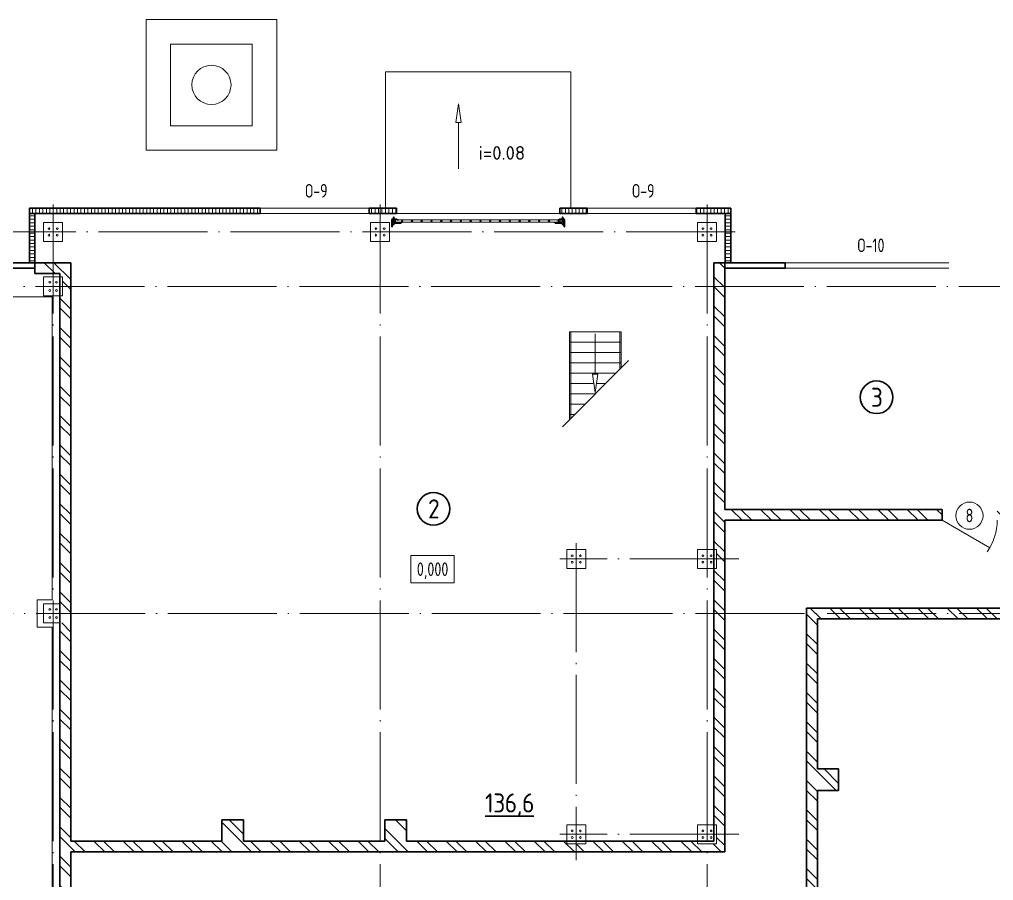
# Model space of a CAD drawing. Extents: x -965262 to 1142518, y -357520 to 71675.
# Drawn here: x -843069 to -825195, y -292146 to -276350 of the extents above; entities that cross this region are included whole.
import ezdxf

# ---------------------------------------------------------------- set-up
doc = ezdxf.new("R2010")
doc.units = 0
doc.header["$LTSCALE"] = 10
doc.linetypes.add('DOTE', pattern=[2.42, 2, -0.2, 0.02, -0.2])
doc.layers.get('0').update_dxf_attribs({"linetype": 'CONTINUOUS', "lineweight": 30})
doc.layers.add('DOTE', color=7, linetype='DOTE', lineweight=9)
doc.styles.add('GOST 2.304', font='isocpeur.ttf', dxfattribs={"width": 0.75, "height": 250})
doc.styles.add('GOST-2.304_Type-B', font='isocpeur.ttf', dxfattribs={"width": 0.9})
doc.styles.get("Standard").update_dxf_attribs({"font": 'isocpeur.ttf', "height": 300})
pattern_1 = [(0, (-1765579.33, -506520.63), (0, 63.5), [])]

# ---------------------------------------------------------------- blocks, each defined once
blk = doc.blocks.new('anchor.bolt')
for p, q in [((-0.07, 0), (-0.07, -0.72)), ((0.07, 0), (0.07, -0.06)), ((-0.1, -0.04), (-0.07, -0.03)), ((-0.1, -0.04), (0.09, -0.06)), ((0.07, -0.07), (-0.1, -0.04)), ((-0.1, -0.11), (-0.07, -0.1)), ((-0.1, -0.11), (0.09, -0.13)), ((0.07, -0.14), (-0.1, -0.11)), ((-0.1, -0.18), (-0.07, -0.17)), ((-0.1, -0.18), (0.09, -0.2)), ((0.07, -0.21), (-0.1, -0.18)), ((-0.1, -0.25), (-0.07, -0.24)), ((-0.1, -0.25), (0.09, -0.27)), ((0.07, -0.28), (-0.1, -0.25)), ((-0.1, -0.32), (-0.07, -0.31)), ((-0.1, -0.32), (0.09, -0.34)), ((0.07, -0.35), (-0.1, -0.32)), ((-0.1, -0.39), (-0.07, -0.38)), ((-0.1, -0.39), (0.09, -0.41)), ((0.07, -0.42), (-0.1, -0.39)), ((-0.1, -0.46), (-0.07, -0.45)), ((-0.1, -0.46), (0.09, -0.48)), ((0.07, -0.49), (-0.1, -0.46)), ((-0.1, -0.53), (-0.07, -0.52)), ((-0.1, -0.53), (0.09, -0.55)), ((0.07, -0.56), (-0.1, -0.53)), ((-0.09, -0.6), (-0.07, -0.59)), ((-0.09, -0.6), (0.09, -0.62)), ((0.07, -0.63), (-0.09, -0.6)), ((-0.07, -0.72), (0, -0.8)), ((-0.04, -0.62), (-0.06, -0.63)), ((-0.06, -0.64), (-0.06, -0.63)), ((-0.06, -0.73), (-0.06, -0.64)), ((0, -0.79), (-0.06, -0.73)), ((-0.01, -0.63), (-0.04, -0.62)), ((-0.03, -0.63), (0, -0.79)), ((-0.03, -0.63), (0.01, -0.78)), ((-0.02, -0.63), (0.01, -0.77)), ((-0.01, -0.63), (0.02, -0.76)), ((0.03, -0.69), (-0.01, -0.63)), ((0, -0.64), (0.03, -0.75)), ((0, -0.8), (0.07, -0.72)), ((0, -0.79), (0.03, -0.74)), ((0.01, -0.66), (0.03, -0.74)), ((0.03, -0.74), (0.03, -0.69)), ((0.07, -0.06), (0.09, -0.06)), ((0.09, -0.06), (0.07, -0.07)), ((0.07, -0.07), (0.07, -0.13)), ((0.07, -0.13), (0.09, -0.13)), ((0.09, -0.13), (0.07, -0.14)), ((0.07, -0.14), (0.07, -0.2)), ((0.07, -0.2), (0.09, -0.2)), ((0.09, -0.2), (0.07, -0.21)), ((0.07, -0.21), (0.07, -0.27)), ((0.07, -0.27), (0.09, -0.27)), ((0.09, -0.27), (0.07, -0.28)), ((0.07, -0.28), (0.07, -0.34)), ((0.07, -0.33), (0.09, -0.34)), ((0.09, -0.34), (0.07, -0.35)), ((0.07, -0.35), (0.07, -0.41)), ((0.07, -0.4), (0.09, -0.41)), ((0.09, -0.41), (0.07, -0.42)), ((0.07, -0.42), (0.07, -0.48)), ((0.07, -0.47), (0.09, -0.48)), ((0.09, -0.48), (0.07, -0.49)), ((0.07, -0.49), (0.07, -0.55)), ((0.07, -0.55), (0.09, -0.55)), ((0.09, -0.55), (0.07, -0.56)), ((0.07, -0.56), (0.07, -0.62)), ((0.09, -0.62), (0.07, -0.63)), ((0.07, -0.62), (0.09, -0.62)), ((0.07, -0.63), (0.07, -0.72))]:
    blk.add_line(p, q)
blk.add_arc((0.16, -0.64), 0.222, 187.9982, 219.836)
blk = doc.blocks.new('Крепеж_ворот')
at = {"lineweight": 15}
h = blk.add_hatch(dxfattribs=at)
h.set_pattern_fill('ANSI31', color=256, scale=2, angle=180)
h.set_pattern_definition([(225, (746089.599, 74802.7244), (4.49013, -4.49013), [])])
h.paths.add_polyline_path([(746087, 74804), (746087, 74802), (746091, 74802), (746094, 74802), (746094, 74804)], flags=17)
h.paths.add_polyline_path([(746116, 74802, 0.165118), (746120, 74803), (746124, 74806, -0.301689), (746131, 74807), (746135, 74805, 0.130081), (746138, 74804), (746142, 74804), (746142, 74806), (746138, 74806, -0.130081), (746136, 74807), (746133, 74809, 0.301689), (746123, 74808), (746118, 74805, -0.165112), (746116, 74804), (746064, 74804, -0.414223), (746061, 74807), (746061, 74868), (746059, 74868), (746059, 74869), (746059, 74870), (746059, 74870), (746059, 74871), (746059, 74872), (746059, 74872), (746059, 74873), (746059, 74874), (746059, 74875), (746059, 74876), (746059, 74876), (746059, 74877), (746059, 74877), (746059, 74878), (746059, 74879), (746059, 74879), (746061, 74879), (746061, 74945), (746058, 74945), (746058, 74807, 0.41422), (746064, 74802)])
h = blk.add_hatch(dxfattribs=at)
h.set_pattern_fill('ANSI31', color=256, scale=2, angle=90)
h.set_pattern_definition([(135, (736343.8085, 75928.334), (-4.490128, -4.490128), [])])
edge = h.paths.add_edge_path()
edge.add_ellipse((746065, 74838), major_axis=(-1.67, 1.67), ratio=1, start_angle=45, end_angle=135, ccw=False)
edge.add_line((746063, 74838), (746063, 74868))
edge.add_line((746063, 74868), (746061, 74868))
edge.add_line((746061, 74868), (746061, 74838))
edge.add_ellipse((746065, 74838), major_axis=(-2.89, 2.89), ratio=1, start_angle=45, end_angle=135)
edge.add_line((746065, 74834), (746097, 74834))
edge.add_line((746097, 74834), (746097, 74836))
edge.add_line((746097, 74836), (746065, 74836))
edge = h.paths.add_edge_path()
edge.add_ellipse((746065, 74890), major_axis=(2.89, 2.89), ratio=1, start_angle=106, end_angle=135)
edge.add_line((746061, 74890), (746061, 74879))
edge.add_line((746061, 74879), (746063, 74879))
edge.add_line((746063, 74879), (746063, 74890))
edge.add_ellipse((746065, 74890), major_axis=(-1.67, 1.67), ratio=1, start_angle=16, end_angle=45, ccw=False)
edge.add_line((746063, 74891), (746070, 74904))
edge.add_ellipse((746079, 74899), major_axis=(7.45, 7.45), ratio=1, start_angle=-3, end_angle=106, ccw=False)
edge.add_line((746087, 74906), (746097, 74894))
edge.add_line((746097, 74894), (746099, 74895))
edge.add_line((746099, 74895), (746088, 74907))
edge.add_ellipse((746079, 74899), major_axis=(8.67, 8.67), ratio=1, start_angle=-3, end_angle=106)
edge.add_line((746068, 74905), (746062, 74892))
h = blk.add_hatch(color=256, dxfattribs=at)
h.dxf.hatch_style = 1
h.paths.add_polyline_path([(746146, 74809), (746143, 74810, 0.10613), (746142, 74810), (746136, 74809, -0.181324), (746135, 74810, 0.335683), (746120, 74809, -0.119126), (746119, 74809, 0.371631), (746118, 74808), (746118, 74808, 0.451909), (746119, 74807, 0.124341), (746121, 74808, -0.343618), (746134, 74808, 0.181324), (746137, 74808), (746143, 74808, -0.110452), (746143, 74808), (746147, 74807, -0.710497), (746147, 74805), (746143, 74804), (746136, 74804, -0.178994), (746133, 74805, 0.369834), (746130, 74805, -0.178993), (746127, 74804), (746122, 74804, 0.120709), (746122, 74804), (746120, 74803, -0.017147), (746119, 74802, 0.538795), (746120, 74802), (746127, 74802, 0.207608), (746131, 74804, -0.433918), (746132, 74804, 0.207608), (746135, 74802), (746143, 74802, 0.079707), (746143, 74802), (746148, 74804, 0.461502), (746149, 74807, -0.250825), (746149, 74808, -0.128039), (746173, 74816, 0.416657), (746174, 74816), (746174, 74817, 0.409849), (746173, 74817, 0.127248)])
for p, q in [((746058, 74807), (746058, 74945)), ((746058, 74945), (746061, 74945)), ((746061, 74879), (746061, 74945)), ((746068, 74905), (746062, 74892)), ((746070, 74904), (746063, 74891)), ((746087, 74906), (746097, 74894)), ((746088, 74907), (746099, 74895)), ((746059, 74879), (746063, 74879)), ((746059, 74868), (746059, 74879)), ((746059, 74868), (746063, 74868)), ((746061, 74879), (746061, 74890)), ((746061, 74807), (746061, 74868)), ((746061, 74838), (746061, 74868)), ((746063, 74838), (746063, 74890)), ((746064, 74883), (746063, 74883)), ((746064, 74865), (746063, 74865)), ((746064, 74883), (746064, 74874)), ((746067, 74880), (746064, 74883)), ((746064, 74875), (746064, 74873)), ((746064, 74874), (746064, 74865)), ((746067, 74868), (746064, 74865)), ((746064, 74804), (746116, 74804)), ((746064, 74802), (746116, 74802)), ((746097, 74836), (746065, 74836)), ((746097, 74834), (746065, 74834)), ((746067, 74880), (746067, 74875)), ((746067, 74873), (746067, 74868)), ((746079, 74806), (746102, 74806)), ((746079, 74806), (746079, 74804)), ((746079, 74804), (746102, 74804)), ((746082, 74814), (746081, 74813)), ((746081, 74813), (746081, 74806)), ((746099, 74814), (746082, 74814)), ((746086, 74813), (746086, 74806)), ((746095, 74813), (746095, 74806)), ((746097, 74894), (746099, 74895)), ((746097, 74834), (746097, 74836)), ((746099, 74814), (746100, 74813)), ((746100, 74813), (746100, 74806)), ((746102, 74806), (746102, 74804)), ((746118, 74805), (746123, 74808)), ((746120, 74803), (746124, 74806)), ((746135, 74805), (746131, 74807)), ((746136, 74807), (746133, 74809)), ((746142, 74806), (746138, 74806)), ((746138, 74804), (746142, 74804)), ((746142, 74806), (746142, 74804)), ((746142, 74804), (746142, 74806)), ((746143, 74804), (746147, 74805)), ((746143, 74802), (746148, 74804)), ((746174, 74817), (746174, 74816))]:
    blk.add_line(p, q)
for p, q in [((746073, 74842), (746073, 74905)), ((746073, 74896), (746077, 74892)), ((746081, 74898), (746081, 74886)), ((746087, 74898), (746082, 74898)), ((746087, 74899), (746087, 74898)), ((746087, 74886), (746087, 74898)), ((746061, 74879), (746061, 74881)), ((746061, 74834), (746061, 74868)), ((746063, 74883), (746063, 74874)), ((746063, 74874), (746063, 74865)), ((746073, 74851), (746077, 74855)), ((746074, 74886), (746074, 74861)), ((746074, 74880), (746076, 74880)), ((746074, 74867), (746076, 74867)), ((746076, 74886), (746076, 74883)), ((746076, 74883), (746076, 74886)), ((746076, 74886), (746077, 74886)), ((746076, 74864), (746076, 74883)), ((746077, 74873), (746076, 74880)), ((746076, 74880), (746076, 74867)), ((746077, 74873), (746076, 74867)), ((746076, 74864), (746076, 74861)), ((746076, 74864), (746076, 74861)), ((746076, 74861), (746077, 74861)), ((746077, 74886), (746077, 74892)), ((746077, 74861), (746077, 74855)), ((746081, 74849), (746081, 74861)), ((746082, 74886), (746087, 74886)), ((746082, 74861), (746087, 74861)), ((746087, 74849), (746082, 74849)), ((746087, 74886), (746098, 74886)), ((746087, 74849), (746087, 74861)), ((746087, 74861), (746098, 74861)), ((746087, 74847), (746087, 74849)), ((746099, 74885), (746099, 74883)), ((746099, 74883), (746099, 74864)), ((746099, 74882), (746100, 74882)), ((746099, 74865), (746100, 74865)), ((746099, 74862), (746099, 74864)), ((746100, 74861), (746100, 74886)), ((746100, 74886), (746110, 74886)), ((746100, 74861), (746110, 74861)), ((746110, 74861), (746110, 74886)), ((746110, 74881), (746225, 74881)), ((746110, 74865), (746212, 74865)), ((746114, 74877), (746225, 74877)), ((746250, 74859), (746250, 74863))]:
    blk.add_line(p, q, dxfattribs=at)
at = {"lineweight": 15, "ltscale": 0.5}
for p, q in [((746076, 74886), (746074, 74886)), ((746076, 74861), (746074, 74861))]:
    blk.add_line(p, q, dxfattribs=at)
at = {"lineweight": 15, "extrusion": (-1.7375e-14, 1, 0)}
for p, q in [((746113, 74884), (746225, 74884)), ((746113, 74863), (746113, 74884)), ((746113, 74863), (746136, 74863)), ((746117, 74857), (746117, 74829)), ((746117, 74826), (746119, 74823)), ((746119, 74823), (746123, 74825)), ((746121, 74857), (746121, 74829)), ((746123, 74825), (746121, 74828)), ((746123, 74863), (746123, 74863)), ((746250, 74863), (746123, 74863)), ((746250, 74859), (746123, 74859)), ((746124, 74840), (746124, 74849)), ((746136, 74882), (746157, 74882)), ((746136, 74863), (746136, 74882)), ((746157, 74882), (746157, 74863)), ((746157, 74863), (746212, 74863))]:
    blk.add_line(p, q, dxfattribs=at)
at = {"lineweight": 15, "ltscale": 0.5, "extrusion": (-1.7375e-14, 1, 0)}
for p, q in [((746113, 74880), (746225, 74880)), ((746136, 74866), (746113, 74866)), ((746115, 74871), (746120, 74871)), ((746121, 74857), (746117, 74857)), ((746117, 74852), (746117, 74854)), ((746121, 74840), (746117, 74840)), ((746117, 74837), (746117, 74835)), ((746121, 74829), (746117, 74829)), ((746120, 74839), (746120, 74850)), ((746124, 74848), (746120, 74848)), ((746124, 74841), (746120, 74841)), ((746123, 74869), (746123, 74863)), ((746123, 74863), (746123, 74859)), ((746140, 74863), (746140, 74859)), ((746153, 74863), (746153, 74859)), ((746212, 74866), (746157, 74866)), ((746173, 74863), (746173, 74859))]:
    blk.add_line(p, q, dxfattribs=at)
at = {"lineweight": 15, "extrusion": (-2.77556e-16, -1, 0)}
for p, q in [((746225, 74866), (746114, 74866)), ((746128, 74866), (746128, 74863)), ((746138, 74866), (746138, 74863)), ((746164, 74866), (746164, 74863)), ((746174, 74866), (746174, 74863)), ((746201, 74866), (746201, 74863)), ((746210, 74866), (746210, 74863)), ((746225, 74884), (746225, 74863))]:
    blk.add_line(p, q, dxfattribs=at)
at = {"extrusion": (-1, -4.26669e-14, 0)}
for p, q in [((746118, 74808), (746118, 74808)), ((746136, 74809), (746142, 74810)), ((746143, 74808), (746137, 74808)), ((746143, 74810), (746146, 74809)), ((746147, 74807), (746143, 74808))]:
    blk.add_line(p, q, dxfattribs=at)
at = {"extrusion": (-1, -4.2422e-14, 1.22461e-16)}
for p, q in [((746119, 74803), (746122, 74804)), ((746127, 74802), (746120, 74802)), ((746122, 74804), (746127, 74804)), ((746143, 74802), (746135, 74802)), ((746136, 74804), (746143, 74804))]:
    blk.add_line(p, q, dxfattribs=at)
at = {"lineweight": 15}
for centre, radius, start, end in [((746079, 74899), 8.28, 0, 136.0097), ((746082, 74898), 0.375, 91, 180), ((746079, 74847), 8.28, 223.9903, 0), ((746077, 74883), 0.956, 180, 270), ((746077, 74883), 0.75, 180, 270), ((746077, 74864), 0.956, 90, 180), ((746077, 74864), 0.75, 90, 180), ((746076, 74892), 0.375, 0, 45), ((746076, 74855), 0.375, 315, 0), ((746082, 74886), 0.75, 180, 270), ((746082, 74861), 0.75, 90, 180), ((746082, 74849), 0.375, 180, 269), ((746098, 74885), 0.375, 0, 90), ((746098, 74862), 0.375, 270, 0), ((746123, 74857), 5.92, 90, 180), ((746123, 74829), 5.92, 180, 199.6464), ((746123, 74857), 1.87, 90, 180), ((746129, 74855), 8.15, 194.9986, 233.9214), ((746129, 74833), 8.15, 126.0786, 165.0014), ((746123, 74829), 1.87, 180, 185.5313)]:
    blk.add_arc(centre, radius, start, end, dxfattribs=at)
for centre, radius, start, end in [((746064, 74807), 5.62, 180, 270), ((746064, 74807), 3.11, 180, 270), ((746082, 74804), 10.4, 68.2753, 87.8782), ((746091, 74798), 16.2, 73.306, 107.292), ((746099, 74804), 10.4, 92.1218, 111.7247), ((746116, 74807), 3.11, 270, 307.5043), ((746116, 74807), 5.62, 270, 307.5043), ((746119, 74808), 0.586, 91.7247, 173.2711), ((746119, 74807), 0.586, 173.2711, 270.547), ((746118, 74812), 3.52, 271.7247, 298.8983), ((746118, 74812), 5.21, 270.547, 298.8983), ((746128, 74799), 12.4, 54.8903, 129.1143), ((746128, 74799), 10.7, 54.8903, 130.7448), ((746128, 74801), 8.97, 60.3534, 127.5043), ((746128, 74801), 8.97, 60.3534, 127.5043), ((746128, 74801), 8.97, 60.3534, 127.5043), ((746128, 74801), 6.46, 60.3534, 127.5043), ((746136, 74811), 3.54, 234.8903, 276), ((746136, 74811), 1.86, 234.8903, 276), ((746138, 74810), 5.62, 240.3534, 270), ((746138, 74810), 3.11, 240.3534, 270), ((746143, 74810), 0.292, 71.7675, 96), ((746143, 74808), 0.292, 70.7873, 96), ((746176, 74761), 56.8, 93.2805, 122.2878), ((746147, 74806), 0.562, 289.2127, 70.7873), ((746147, 74806), 2.25, 288.2291, 27.3228), ((746176, 74765), 50.3, 93.6593, 122.8448), ((746150, 74807), 0.586, 151, 207.3228), ((746173, 74817), 0.6, 4.1357, 93.2805), ((746173, 74816), 0.6, 273.6593, 4.1357)]:
    blk.add_arc(centre, radius, start, end)
at = {"lineweight": 15, "ltscale": 0.5}
for centre, radius, start, end in [((746119, 74852), 2.25, 195, 270), ((746119, 74836), 2.25, 90, 165), ((746119, 74850), 0.375, 0, 90), ((746119, 74839), 0.375, 270, 0)]:
    blk.add_arc(centre, radius, start, end, dxfattribs=at)
at = {"extrusion": (-1.22461e-16, -5.20252e-30, -1)}
for centre, radius, start, end in [((-746120, 74802), 0.187, 270, 62.4687), ((-746122, 74803), 0.586, 62.4687, 90), ((-746127, 74809), 4.69, 229.4077, 270), ((-746127, 74807), 4.69, 223.0863, 270), ((-746131, 74803), 2.32, 49.4077, 130.5923), ((-746131, 74803), 0.637, 43.0863, 136.9137), ((-746135, 74807), 4.69, 270, 316.9137), ((-746136, 74809), 4.69, 270, 310.5923), ((-746143, 74804), 0.292, 250.7873, 270), ((-746143, 74802), 0.292, 251.7709, 270)]:
    blk.add_arc(centre, radius, start, end, dxfattribs=at)
at = {"extrusion": (0, 0, -1)}
for centre, major_axis, start_param, end_param in [((746079, 74899), (8.67, 8.67), 4.433136, 6.335545), ((746079, 74899), (7.45, 7.45), 4.433136, 6.335545), ((746065, 74890), (2.89, 2.89), 3.926991, 4.433136), ((746065, 74838), (-2.89, 2.89), 3.926991, 5.497787), ((746065, 74890), (-1.67, 1.67), 5.497787, 6.003933), ((746065, 74838), (-1.67, 1.67), 3.926991, 5.497787)]:
    blk.add_ellipse(centre, major_axis=major_axis, ratio=1, start_param=start_param, end_param=end_param, dxfattribs=at)
for points in [[(746067, 74875), (746066, 74875), (746064, 74875)], [(746064, 74873), (746066, 74873), (746067, 74873)]]:
    blk.add_rational_spline(points, [1, 1.01284142743, 1], degree=2)
at = {"lineweight": 15, "ltscale": 0.5}
for points, knots in [([(746115, 74871), (746115, 74871), (746114, 74871), (746114, 74871), (746114, 74872), (746113, 74872), (746113, 74872), (746113, 74873), (746113, 74873), (746113, 74873)], [0.37141352, 0.37141352, 0.37141352, 0.37141352, 0.39402571, 0.39402571, 0.41663789, 0.41663789, 0.43959523, 0.43959523, 0.46255257, 0.46255257, 0.46255257, 0.46255257]), ([(746123, 74869), (746123, 74869), (746123, 74869), (746122, 74870), (746122, 74870), (746122, 74871), (746122, 74871), (746121, 74871), (746121, 74871), (746120, 74871)], [0.28027447, 0.28027447, 0.28027447, 0.28027447, 0.30323181, 0.30323181, 0.32618916, 0.32618916, 0.34880134, 0.34880134, 0.37141352, 0.37141352, 0.37141352, 0.37141352])]:
    blk.add_open_spline(points, degree=3, knots=knots, dxfattribs=at)
at = {"lineweight": 15}
for points in [[(746117, 74827), (746117, 74827), (746117, 74826), (746117, 74826)], [(746121, 74828), (746121, 74828), (746121, 74828), (746121, 74829)]]:
    blk.add_open_spline(points, degree=3, dxfattribs=at)
at = {"xscale": -50.80000000000001, "yscale": 50.80000000000001, "zscale": 50.80000000000001}
blk.add_blockref('anchor.bolt', (746091, 74804), dxfattribs=at)

msp = doc.modelspace()

# ---------------------------------------------------------------- hatches: boundary and pattern name
at = {"lineweight": 15}
h = msp.add_hatch(dxfattribs=at)
h.set_pattern_fill('LINE', color=256, scale=20, angle=90, style=0)
h.set_pattern_definition([(90, (40391.07, -751023.855), (-63.5, 4e-15), [])])
h.paths.add_polyline_path([(-836651.6, -279812), (-836652, -279812), (-836652, -279912), (-836651.6, -279912)])
h.paths.add_polyline_path([(-838652, -279812), (-838671.6, -279812), (-838671.6, -279912), (-838652, -279912)], flags=16)
h.paths.add_polyline_path([(-830017, -279912), (-830117, -279912), (-830117, -280812), (-830017, -280812)], flags=17)
h.paths.add_polyline_path([(-842787, -279912), (-842887, -279912), (-842887, -280812), (-842787, -280812)])
h.paths.add_polyline_path([(-842787, -279912), (-842887, -279912), (-842887, -280812), (-842787, -280812)], flags=17)
h.paths.add_polyline_path([(-838652, -279812), (-842887, -279812), (-842887, -279912), (-838652, -279912)])
h.paths.add_polyline_path([(-836152, -279812), (-836652, -279812), (-836652, -279912), (-836152, -279912)])
h.paths.add_polyline_path([(-832652, -279812), (-833152, -279812), (-833152, -279912), (-832652, -279912)])
h.paths.add_polyline_path([(-830017, -279812), (-830652, -279812), (-830652, -279912), (-830017, -279912)])
h.paths.add_polyline_path([(-830017, -279912), (-830117, -279912), (-830117, -280812), (-830017, -280812)], flags=17)
h.paths.add_polyline_path([(-833152, -279912), (-833151.6, -279912), (-833151.6, -279812), (-833152, -279812)])
h.paths.add_polyline_path([(-832652, -279912), (-832671.6, -279912), (-832671.6, -279812), (-832652, -279812)])
h.paths.add_polyline_path([(-830651.6, -279812), (-830652, -279812), (-830652, -279912), (-830651.6, -279912)])
h.paths.add_polyline_path([(-832651.6, -279912), (-832671.1, -279912), (-832671.1, -279812), (-832651.6, -279812)])
h.paths.add_polyline_path([(-838651.6, -279912), (-838671.6, -279912), (-838671.6, -279812), (-838651.6, -279812)])
h = msp.add_hatch(dxfattribs=at)
h.set_pattern_fill('LINE', color=256, scale=20)
h.set_pattern_definition(pattern_1)
h.paths.add_polyline_path([(-842787, -279912), (-842887, -279912), (-842887, -280812), (-842787, -280812)])
h = msp.add_hatch(dxfattribs=at)
h.set_pattern_fill('LINE', color=256, scale=20)
h.set_pattern_definition(pattern_1)
h.paths.add_polyline_path([(-830017, -279912), (-830117, -279912), (-830117, -280812), (-830017, -280812)])
h = msp.add_hatch(dxfattribs=at)
h.set_pattern_fill('ANSI37', color=256, scale=40, angle=270)
h.set_pattern_definition([(315, (-835867.54, -280048.03), (89.8026, 89.8026), []), (45, (-835867.54, -280048.03), (-89.8026, 89.8026), [])])
h.paths.add_polyline_path([(-835768.4, -280027.9), (-836168.4, -280027.9), (-836168.4, -280067.9), (-835768.4, -280067.9)])
h.paths.add_polyline_path([(-835768.4, -280067.9), (-833135.6, -280067.9), (-833135.6, -280027.9), (-835768.4, -280027.9)])
h = msp.add_hatch(dxfattribs=at)
h.set_pattern_fill('ANSI32', color=256, scale=40, angle=90, style=0)
h.paths.add_polyline_path([(-820401.8, -280912), (-820601.8, -280912), (-820601.8, -281247), (-820401.8, -281247)])
h.paths.add_polyline_path([(-822606.8, -282772), (-822806.8, -282772), (-822806.8, -285337), (-822606.8, -285337)])
h.paths.add_polyline_path([(-822606.8, -281247), (-822806.8, -281247), (-822806.8, -282572), (-822606.8, -282572)])
h.paths.add_polyline_path([(-822606.8, -280912), (-822806.8, -280912), (-822806.8, -281247), (-822606.8, -281247)])
h.paths.add_polyline_path([(-835967, -291032), (-836367, -291032), (-836367, -291422), (-835967, -291422)])
h.paths.add_polyline_path([(-838957, -291032), (-839357, -291032), (-839357, -291422), (-838957, -291422)], flags=17)
h.paths.add_polyline_path([(-828037, -290097), (-828427, -290097), (-828427, -290497), (-828037, -290497)], flags=17)
h.paths.add_polyline_path([(-843392, -300467), (-843467, -300467), (-843467, -301167), (-844352, -301167), (-844352, -301267), (-843392, -301267)], flags=17)
h.paths.add_polyline_path([(-842327, -301167), (-843267, -301167), (-843267, -300467), (-843292, -300467), (-843292, -301267), (-842327, -301267)])
h.paths.add_polyline_path([(-843392, -299567), (-843467, -299567), (-843467, -299757), (-843392, -299757)], flags=16)
h.paths.add_polyline_path([(-843267, -299567), (-843292, -299567), (-843292, -299757), (-843267, -299757)], flags=17)
h.paths.add_polyline_path([(-844352, -299567), (-844402, -299567), (-844402, -301167), (-844352, -301167)], flags=17)
h.paths.add_polyline_path([(-844452, -299567), (-844602, -299567), (-844602, -301367), (-844452, -301367)], flags=17)
h.paths.add_polyline_path([(-820401.8, -280912), (-820601.8, -280912), (-820601.8, -281247), (-820401.8, -281247)])
h.paths.add_polyline_path([(-848452, -303816.8), (-848762, -303816.8), (-848762, -304016.8), (-848452, -304016.8)])
h.paths.add_polyline_path([(-848237, -303816.8), (-848452, -303816.8), (-848452, -304016.8), (-848237, -304016.8)])
h.paths.add_polyline_path([(-846637, -303816.8), (-847037, -303816.8), (-847037, -304016.8), (-846637, -304016.8)])
h.paths.add_polyline_path([(-845327, -303816.8), (-845727, -303816.8), (-845727, -304016.8), (-845327, -304016.8)])
h.paths.add_polyline_path([(-843727, -303816.8), (-844127, -303816.8), (-844127, -304016.8), (-843727, -304016.8)])
h.paths.add_polyline_path([(-842452, -303816.8), (-842527, -303816.8), (-842527, -304016.8), (-842452, -304016.8)])
h.paths.add_polyline_path([(-842452, -280812), (-842787, -280812), (-842787, -281012), (-842452, -281012)])
h.paths.add_polyline_path([(-842127, -280812), (-842452, -280812), (-842452, -281012), (-842327, -281012), (-842327, -281072), (-842277, -281072), (-842277, -281247), (-842127, -281247)])
h.paths.add_polyline_path([(-842127, -281247), (-842277, -281247), (-842277, -281422), (-842327, -281422), (-842327, -287072), (-842277, -287072), (-842277, -287247), (-842127, -287247)])
h.paths.add_polyline_path([(-842127, -287247), (-842277, -287247), (-842277, -287422), (-842327, -287422), (-842327, -293072), (-842277, -293072), (-842277, -293247), (-842127, -293247), (-842127, -291622), (-836452, -291622), (-836452, -291422), (-842127, -291422)])
h.paths.add_polyline_path([(-842127, -293247), (-842277, -293247), (-842277, -293422), (-842327, -293422), (-842327, -296357), (-842127, -296357)])
h.paths.add_polyline_path([(-842127, -297357), (-842327, -297357), (-842327, -297557), (-842452, -297557), (-842452, -297757), (-842327, -297757), (-842327, -297957), (-842127, -297957)])
h.paths.add_polyline_path([(-842452, -297557), (-845452, -297557), (-845452, -297757), (-842452, -297757)])
h.paths.add_polyline_path([(-845452, -297557), (-848452, -297557), (-848452, -297757), (-847162, -297757), (-847162, -297957), (-846962, -297957), (-846962, -297757), (-845452, -297757)])
h.paths.add_polyline_path([(-848452, -297557), (-848762, -297557), (-848762, -297757), (-848452, -297757)])
h.paths.add_polyline_path([(-848452, -299367), (-848762, -299367), (-848762, -299567), (-848452, -299567)])
h.paths.add_polyline_path([(-846562, -299367), (-846962, -299367), (-846962, -299247), (-847162, -299247), (-847162, -299367), (-848452, -299367), (-848452, -299567), (-846562, -299567)])
h.paths.add_polyline_path([(-846962, -298967), (-847162, -298967), (-847162, -299247), (-846962, -299247)])
h.paths.add_polyline_path([(-845452, -299422), (-845627, -299422), (-845627, -299367), (-845652, -299367), (-845652, -299567), (-845452, -299567)])
h.paths.add_polyline_path([(-844252, -299367), (-845277, -299367), (-845277, -299422), (-845452, -299422), (-845452, -299567), (-844452, -299567), (-844452, -301367), (-842452, -301367), (-842452, -301267), (-843292, -301267), (-843292, -300467), (-843392, -300467), (-843392, -301267), (-844352, -301267), (-844352, -299567), (-844252, -299567)])
h.paths.add_polyline_path([(-842127, -299567), (-841727.5, -299567), (-841727.5, -299367), (-842127, -299367), (-842127, -299247), (-842277, -299247), (-842277, -299422), (-842452, -299422), (-842452, -299567), (-842327, -299567), (-842327, -301267), (-842452, -301267), (-842452, -301367), (-842327, -301367), (-842327, -303816.8), (-842452, -303816.8), (-842452, -304016.8), (-842127, -304016.8)])
h.paths.add_polyline_path([(-842452, -299422), (-842627, -299422), (-842627, -299367), (-843542, -299367), (-843542, -299567), (-843392, -299567), (-843392, -299757), (-843292, -299757), (-843292, -299567), (-842452, -299567)], flags=17)
h.paths.add_polyline_path([(-842127, -298967), (-842327, -298967), (-842327, -299072), (-842277, -299072), (-842277, -299247), (-842127, -299247)])
h.paths.add_polyline_path([(-840417.5, -299247), (-840617.5, -299247), (-840617.5, -299367), (-840817.5, -299367), (-840817.5, -299567), (-840417.5, -299567), (-840417.5, -299472)])
h.paths.add_polyline_path([(-840417.5, -293347), (-836627, -293347), (-836627, -293247), (-840617.5, -293247), (-840617.5, -299247), (-840417.5, -299247)])
h.paths.add_polyline_path([(-836627, -293147), (-840617.5, -293147), (-840617.5, -293247), (-836627, -293247)], flags=17)
h.paths.add_polyline_path([(-830627, -293247), (-836277, -293247), (-836277, -293347), (-830627, -293347)])
h.paths.add_polyline_path([(-830627, -293147), (-836277, -293147), (-836277, -293247), (-830627, -293247)])
h.paths.add_polyline_path([(-829837, -293247), (-830277, -293247), (-830277, -293347), (-829837, -293347)])
h.paths.add_polyline_path([(-829837, -293147), (-830277, -293147), (-830277, -293247), (-829837, -293247)])
h.paths.add_polyline_path([(-832852, -291472), (-833027, -291472), (-833027, -291422), (-836452, -291422), (-836452, -291622), (-832852, -291622)])
h.paths.add_polyline_path([(-830452, -291472), (-830627, -291472), (-830627, -291422), (-832677, -291422), (-832677, -291472), (-832852, -291472), (-832852, -291622), (-830452, -291622)])
h.paths.add_polyline_path([(-830127, -291297), (-830277, -291297), (-830277, -291472), (-830452, -291472), (-830452, -291622), (-830127, -291622)])
h.paths.add_polyline_path([(-830127, -287247), (-830327, -287247), (-830327, -291122), (-830277, -291122), (-830277, -291297), (-830127, -291297)])
h.paths.add_polyline_path([(-830127, -286247), (-830277, -286247), (-830277, -286422), (-830327, -286422), (-830327, -287247), (-830127, -287247)])
h.paths.add_polyline_path([(-826137, -285337), (-830127, -285337), (-830127, -281247), (-830327, -281247), (-830327, -286072), (-830277, -286072), (-830277, -286247), (-830127, -286247), (-830127, -285537), (-826137, -285537)])
h.paths.add_polyline_path([(-830127, -280812), (-830327, -280812), (-830327, -281247), (-830127, -281247)])
h.paths.add_polyline_path([(-818452, -285337), (-825127, -285337), (-825127, -285537), (-818452, -285537)])
h.paths.add_polyline_path([(-815957, -285337), (-818452, -285337), (-818452, -285537), (-815957, -285537)])
h.paths.add_polyline_path([(-812452, -285337), (-814947, -285337), (-814947, -285537), (-812452, -285537)])
h.paths.add_polyline_path([(-806577, -281422), (-806627, -281422), (-806627, -281247), (-806777, -281247), (-806777, -283272), (-807176.8, -283272), (-807176.8, -283472), (-806777, -283472), (-806777, -284177), (-806577, -284177)])
h.paths.add_polyline_path([(-806627, -281072), (-806577, -281072), (-806577, -280912), (-806777, -280912), (-806777, -281247), (-806627, -281247)])
h.paths.add_polyline_path([(-808587, -280912), (-808787, -280912), (-808787, -281247), (-808587, -281247)])
h.paths.add_polyline_path([(-828827, -293347), (-828827, -293147), (-828627, -293147), (-828627, -287147), (-808167, -287147), (-808167, -287347), (-828427, -287347), (-828427, -293347)])
h.paths.add_polyline_path([(-812452, -285537), (-812452, -285337), (-808787, -285337), (-808787, -281247), (-808587, -281247), (-808587, -283272), (-808186.8, -283272), (-808186.8, -283472), (-808587, -283472), (-808587, -285537)])
h.paths.add_polyline_path([(-807157, -287347), (-806757, -287347), (-806757, -287147), (-807157, -287147)])
h.paths.add_polyline_path([(-806677, -293572), (-800117, -293572), (-800117, -293372), (-806677, -293372)])
h.paths.add_polyline_path([(-806677, -299122), (-800117, -299122), (-800117, -298922), (-806677, -298922)])

# ---------------------------------------------------------------- linework, layer by layer
at = {"lineweight": 15, "ltscale": 100}
for p, q in [((-840747, -276350.4, 1808.5), (-840747, -278750.4, 1808.5)), ((-838347, -276350.4, 1808.5), (-838347, -278750.4, 1808.5)), ((-840297, -276800.4, 1808.5), (-840297, -278300.4, 1808.5)), ((-840297, -276800.4, 1808.5), (-838797, -276800.4, 1808.5)), ((-838797, -276800.4, 1808.5), (-838797, -278300.4, 1808.5)), ((-840297, -278300.4, 1808.5), (-838797, -278300.4, 1808.5)), ((-832977, -282078, 1808.5), (-832977, -283693, 1808.5)), ((-832027, -282078, 1808.5), (-832027, -282743, 1808.5))]:
    msp.add_line(p, q, dxfattribs=at)
at = {"lineweight": 15, "ltscale": 200}
for p, q in [((-838347, -276350.4, 1808.5), (-840747, -276350.4, 1808.5)), ((-838347, -278750.4, 1808.5), (-840747, -278750.4, 1808.5)), ((-832977, -282078, 1808.5), (-832027, -282078, 1808.5)), ((-832977, -282268, 1808.5), (-832027, -282268, 1808.5)), ((-832977, -282458, 1808.5), (-832027, -282458, 1808.5)), ((-833106.7, -283822.7, 1808.5), (-831892.9, -282608.9, 1808.5)), ((-832977, -282648, 1808.5), (-832027, -282648, 1808.5)), ((-832977, -282838, 1808.5), (-832122, -282838, 1808.5)), ((-832977, -283028, 1808.5), (-832526.1, -283028, 1808.5)), ((-832477.9, -283028, 1808.5), (-832312, -283028, 1808.5)), ((-832977, -283218, 1808.5), (-832502, -283218, 1808.5)), ((-832977, -283408, 1808.5), (-832692, -283408, 1808.5)), ((-832977, -283598, 1808.5), (-832882, -283598, 1808.5))]:
    msp.add_line(p, q, dxfattribs=at)
at = {"lineweight": 15}
for p, q in [((-836352, -279812, 1808.5), (-836352, -277312, 1808.5)), ((-836352, -277312, 1808.5), (-832952, -277312, 1808.5)), ((-832952, -279812), (-832952, -277312)), ((-835015, -277900.3, 1808.5), (-835064, -278239.6, 1808.5)), ((-835015, -277900.3, 1808.5), (-834966, -278239.6, 1808.5)), ((-834966, -278239.6, 1808.5), (-835064, -278239.6, 1808.5)), ((-835015, -279093.2, 1808.5), (-835015, -278239.6, 1808.5)), ((-838651.6, -279812, -3259.8), (-836651.6, -279812, -3259.8)), ((-838651.6, -279912, -3259.8), (-836651.6, -279912, -3259.8)), ((-836152, -279912), (-833151.6, -279912)), ((-832651.6, -279812, -3259.8), (-830651.6, -279812, -3259.8)), ((-832651.6, -279912, -3259.8), (-830651.6, -279912, -3259.8)), ((-842627, -280422, -1451.3), (-842627, -280072, -1451.3)), ((-842627, -280072, -1451.3), (-842277, -280072, -1451.3)), ((-842277, -280072, -1451.3), (-842277, -280422, -1451.3)), ((-836627, -280422, -1451.3), (-836627, -280072, -1451.3)), ((-836627, -280072, -1451.3), (-836277, -280072, -1451.3)), ((-836277, -280072, -1451.3), (-836277, -280422, -1451.3)), ((-836168.4, -280027.9, 1808.5), (-833135.6, -280027.9, 1808.5)), ((-836168.4, -280027.9, 1808.5), (-836168.4, -280067.9, 1808.5)), ((-836168.4, -280067.9, 1808.5), (-833135.6, -280067.9, 1808.5)), ((-833135.6, -280027.9, 1808.5), (-833135.6, -280067.9, 1808.5)), ((-830627, -280422, -1451.3), (-830627, -280072, -1451.3)), ((-830627, -280072, -1451.3), (-830277, -280072, -1451.3)), ((-830277, -280072, -1451.3), (-830277, -280422, -1451.3)), ((-842277, -280422, -1451.3), (-842627, -280422, -1451.3)), ((-836277, -280422, -1451.3), (-836627, -280422, -1451.3)), ((-830277, -280422, -1451.3), (-830627, -280422, -1451.3)), ((-829016.8, -280812), (-826016.8, -280812)), ((-829016.8, -280912), (-826016.8, -280912)), ((-842627, -281422, -1451.3), (-842627, -281072, -1451.3)), ((-842627, -281072, -1451.3), (-842277, -281072, -1451.3)), ((-842277, -281072, -1451.3), (-842277, -281422, -1451.3)), ((-848462, -281437), (-842472, -281437)), ((-842277, -281422, -1451.3), (-842627, -281422, -1451.3)), ((-842472, -281437), (-842472, -286997)), ((-832502, -282118.1, 1808.5), (-832502, -282855.3, 1808.5)), ((-832502, -283194.6, 1808.5), (-832551, -282855.3, 1808.5)), ((-832551, -282855.3, 1808.5), (-832453, -282855.3, 1808.5)), ((-832502, -283194.6, 1808.5), (-832453, -282855.3, 1808.5)), ((-826137, -285537), (-825262.3, -286042)), ((-833027, -286422), (-833027, -286072)), ((-833027, -286072), (-832677, -286072)), ((-832677, -286072), (-832677, -286422)), ((-830277, -286072), (-830627, -286072)), ((-830627, -286072), (-830627, -286422)), ((-830277, -286422), (-830277, -286072)), ((-835890, -286185.6, -4711.1), (-835090, -286185.6, -4711.1)), ((-835890, -286685.6, -4711.1), (-835890, -286185.6, -4711.1)), ((-835090, -286185.6, -4711.1), (-835090, -286685.6, -4711.1)), ((-832677, -286422), (-833027, -286422)), ((-830627, -286422), (-830277, -286422)), ((-835090, -286685.6, -4711.1), (-835890, -286685.6, -4711.1)), ((-842472, -286997), (-842742, -286997)), ((-842742, -286997, -904.3), (-842742, -287497, -861.5)), ((-842627, -287422, -1451.3), (-842627, -287072, -1451.3)), ((-842627, -287072, -1451.3), (-842327, -287072, -1451.3)), ((-842327, -287422, -1451.3), (-842627, -287422, -1451.3)), ((-842472, -287497), (-842742, -287497)), ((-842472, -287497), (-842472, -292997)), ((-833027, -291122), (-833027, -291472)), ((-832677, -291122), (-833027, -291122)), ((-832677, -291472), (-832677, -291122)), ((-830277, -291122), (-830627, -291122)), ((-830627, -291122), (-830627, -291472)), ((-830277, -291472), (-830277, -291122)), ((-833027, -291472), (-832677, -291472)), ((-830627, -291472), (-830277, -291472))]:
    msp.add_line(p, q, dxfattribs=at)
at = {"extrusion": (0, 0, -1)}
for p, q in [((-842887, -279812), (-838651.6, -279812, -3259.8)), ((-842887, -279912), (-842887, -279812)), ((-838651.6, -279912, -3259.8), (-842887, -279912)), ((-842887, -280812), (-842887, -279912)), ((-842787, -279912), (-842787, -280812)), ((-838651.6, -279812, -3259.8), (-838651.6, -279912, -3259.8)), ((-836651.6, -279812, -3259.8), (-836152, -279812, -3259.8)), ((-836651.6, -279912, -3259.8), (-836651.6, -279812, -3259.8)), ((-836152, -279912), (-836651.6, -279912, -3259.8)), ((-836152, -279812, -3259.8), (-836152, -279912)), ((-833151.6, -279812), (-832651.6, -279812, -3259.8)), ((-833151.6, -279912), (-833151.6, -279812)), ((-832651.6, -279912, -3259.8), (-833151.6, -279912)), ((-832651.6, -279812, -3259.8), (-832651.6, -279912, -3259.8)), ((-830651.6, -279812, -3259.8), (-830017, -279812)), ((-830651.6, -279912, -3259.8), (-830651.6, -279812, -3259.8)), ((-830017, -279912), (-830651.6, -279912, -3259.8)), ((-830117, -279912), (-830017, -279912)), ((-830117, -280812), (-830117, -279912)), ((-830017, -279812), (-830017, -279912)), ((-830017, -279912), (-830017, -280812)), ((-843252, -280812), (-842787, -280812)), ((-842787, -280812), (-842887, -280812)), ((-842787, -280812), (-842127, -280812)), ((-842787, -280812), (-842787, -281012)), ((-842787, -280812), (-842787, -280912)), ((-842127, -280812), (-842127, -291422)), ((-842127, -280812), (-842127, -291422)), ((-830327, -291422), (-830327, -280812)), ((-830327, -280812), (-830127, -280812)), ((-830127, -280812), (-829016.8, -280812)), ((-830127, -280812), (-830127, -285337)), ((-830127, -280912), (-830127, -280812)), ((-830117, -280812), (-830017, -280812)), ((-830117, -280812), (-830017, -280812)), ((-829016.8, -280812), (-829016.8, -280912)), ((-842787, -280912), (-843252, -280912)), ((-829016.8, -280912), (-830127, -280912)), ((-830127, -280912), (-830127, -285337)), ((-842787, -281012), (-842327, -281012)), ((-842327, -296357), (-842327, -281012)), ((-830127, -285337), (-826137, -285337)), ((-826137, -285337), (-826137, -285537)), ((-830127, -285537), (-830127, -291622)), ((-830127, -285537), (-826137, -285537)), ((-828627, -287147), (-808167, -287147, 2143.4)), ((-808167, -287347, 2143.4), (-828427, -287347)), ((-839357, -291032), (-839357, -291422)), ((-839357, -291032), (-838957, -291032)), ((-838957, -291032), (-838957, -291422)), ((-836367, -291032), (-836367, -291422)), ((-836367, -291032), (-835967, -291032)), ((-835967, -291032), (-835967, -291422)), ((-842127, -291422), (-839357, -291422)), ((-838957, -291422), (-836367, -291422)), ((-835967, -291422), (-830327, -291422)), ((-842127, -291622), (-842127, -296357)), ((-830127, -291622), (-842127, -291622))]:
    msp.add_line(p, q, dxfattribs=at)
at = {"lineweight": 15, "ltscale": 250}
for p, q in [((-832952, -282078, 1808.5), (-832952, -283668, 1808.5)), ((-832052, -282078, 1808.5), (-832052, -282768, 1808.5))]:
    msp.add_line(p, q, dxfattribs=at)
for p, q in [((-828627, -287147), (-828627, -293147, 0)), ((-828427, -287347), (-828427, -290097)), ((-828427, -290097, 0), (-828037, -290097, 0)), ((-828037, -290097), (-828037, -290497)), ((-828427, -290497), (-828427, -293347)), ((-828427, -290497, 0), (-828037, -290497, 0))]:
    msp.add_line(p, q)
at = {"lineweight": 15, "ltscale": 100}
msp.add_circle((-839547, -277550.4, 1808.5), 360, dxfattribs=at)
at = {"lineweight": 15}
for centre, radius in [((-842527, -280187, -1451.3), 16), ((-842377, -280187, -1451.3), 16), ((-836527, -280187, -1451.3), 16), ((-836377, -280187, -1451.3), 16), ((-830527, -280187, -1451.3), 16), ((-830377, -280187, -1451.3), 16), ((-842527, -280307, -1451.3), 16), ((-842377, -280307, -1451.3), 16), ((-836527, -280307, -1451.3), 16), ((-836377, -280307, -1451.3), 16), ((-830527, -280307, -1451.3), 16), ((-830377, -280307, -1451.3), 16), ((-842512, -281172, -1451.3), 16), ((-842392, -281172, -1451.3), 16), ((-842512, -281322, -1451.3), 16), ((-842392, -281322, -1451.3), 16), ((-825637, -285453.3, -4711.1), 250), ((-832927, -286187), 16), ((-832777, -286187), 16), ((-830527, -286187), 16), ((-830377, -286187), 16), ((-832927, -286307), 16), ((-832777, -286307), 16), ((-830527, -286307), 16), ((-830377, -286307), 16), ((-842512, -287172, -1451.3), 16), ((-842392, -287172, -1451.3), 16), ((-842512, -287322, -1451.3), 16), ((-842392, -287322, -1451.3), 16), ((-832927, -291237), 16), ((-832927, -291357), 16), ((-832777, -291237), 16), ((-832777, -291357), 16), ((-830527, -291237), 16), ((-830527, -291357), 16), ((-830377, -291237), 16), ((-830377, -291357), 16)]:
    msp.add_circle(centre, radius, dxfattribs=at)
for centre in [(-827340.6, -283281.6, -4711.1), (-835470.2, -285328.7, -4711.1)]:
    msp.add_circle(centre, 300)
msp.add_arc((-826137, -285537), 1010, 325, 0, dxfattribs=at)
for points in [[(-836228.2, -280083.2, -4711.1), (-836226.4, -280083.2, -4711.1), (-836225.1, -280083.2, -4711.1)], [(-836228.2, -280083.2, -4711.1), (-836226.4, -280083.2, -4711.1), (-836225.1, -280083.2, -4711.1)], [(-836228.2, -280083.2, -4711.1), (-836226.4, -280083.2, -4711.1), (-836225.1, -280083.2, -4711.1)], [(-836225.1, -280085.5, -4711.1), (-836226.4, -280085.5, -4711.1), (-836228.2, -280085.5, -4711.1)], [(-836225.1, -280085.5, -4711.1), (-836226.4, -280085.5, -4711.1), (-836228.2, -280085.5, -4711.1)], [(-836225.1, -280085.5, -4711.1), (-836226.4, -280085.5, -4711.1), (-836228.2, -280085.5, -4711.1)]]:
    msp.add_rational_spline(points, [1, 1.01284142743, 1], degree=2)
at = {"layer": 'DOTE', "ltscale": 100, "extrusion": (0, -1, 0)}
for p, q in [((-842452, -279747, -1451.3), (-842452, -355782.3, -1451.3)), ((-836452, -279747, -1451.3), (-836452, -355782.3, -1451.3)), ((-830452, -279747, -1451.3), (-830452, -355782.3, -1451.3)), ((-832852, -285955.2, -1451.3), (-832852, -291775.3, -1451.3))]:
    msp.add_line(p, q, dxfattribs=at)
at = {"layer": 'DOTE', "ltscale": 100}
for p, q in [((-829937.1, -280247, -1451.3), (-852807.2, -280247, -1451.3)), ((-799632.7, -281247, -1451.3), (-852807.2, -281247, -1451.3)), ((-829866.6, -286247, -1451.3), (-833155.1, -286247, -1451.3)), ((-799625.2, -287247, -1451.3), (-852807.2, -287247, -1451.3)), ((-829866.6, -291297, -1451.3), (-833155.1, -291297, -1451.3))]:
    msp.add_line(p, q, dxfattribs=at)

# ---------------------------------------------------------------- block references
at = {"xscale": -1, "rotation": 180}
msp.add_blockref('Крепеж_ворот', (-1582292.3, -205210.4, 1808.5), dxfattribs=at)
at = {"rotation": 180}
msp.add_blockref('Крепеж_ворот', (-87011.7, -205210.4, 1808.5), dxfattribs=at)

# ---------------------------------------------------------------- texts
at = {"width": 0.75}
for s, p in [('О-9', (-837827.2, -279618.4, 11766.4)), ('О-9', (-831827.2, -279618.4, 11766.4)), ('О-10', (-827692, -280618.4, 11766.4))]:
    msp.add_text(s, height=250, dxfattribs=at).set_placement(p)
at = {"lineweight": 15, "width": 0.75}
msp.add_text('8', height=250, dxfattribs=at).set_placement((-825706.4, -285574.4, -4711.1))
at = {"style": 'GOST 2.304', "width": 0.75}
msp.add_text('0,000', height=250, dxfattribs=at).set_placement((-835777.2, -286559.6, -4711.1))
at = {"insert": (-834216.6, -278798.2, -4711.1), "char_height": 250, "attachment_point": 5, "style": 'GOST 2.304'}
msp.add_mtext_dynamic_manual_height_columns('{\\W1;i=0.08}', width=1617.618, gutter_width=1500, heights=[0], dxfattribs=at)
at = {"char_height": 350, "attachment_point": 5, "style": 'GOST-2.304_Type-B'}
for s, insert, width in [('{\\fISOCPEUR|b0|i0|c0|p34;\\T0.95;3}', (-827340.6, -283281.6), 800), ('{\\fISOCPEUR|b0|i0|c0|p34;\\T0.95;2}', (-835470.2, -285328.7), 800), ('{\\fISOCPEUR|b0|i0|c0|p34;\\T0.95;\\L136,6}', (-834077.6, -290764.1), 2000)]:
    msp.add_mtext(s, dxfattribs=dict(at, insert=insert, width=width))

doc.saveas('drawing.dxf')
